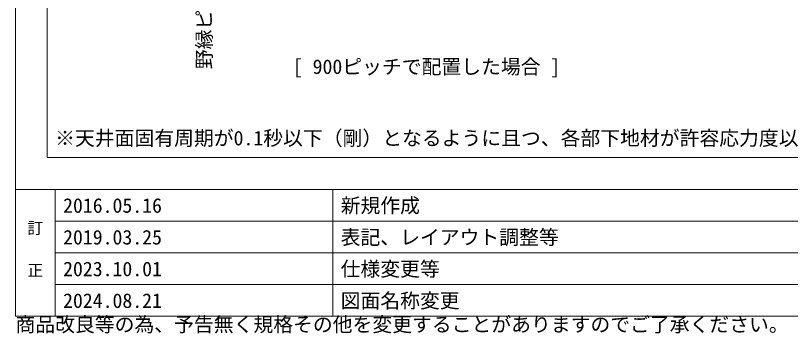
# Model space of a CAD drawing. Units: millimetres, scale not verified. Extents: x -9750 to 9750, y -6984 to 6875.
# Drawn here: x -9750 to -4864, y -6984 to -4979 of the extents above; entities that cross this region are included whole.
import ezdxf
from ezdxf.enums import TextEntityAlignment as Align

# ---------------------------------------------------------------- set-up
doc = ezdxf.new("R2010")
doc.units = ezdxf.units.MM
doc.header["$LTSCALE"] = 50
for name, color, linetype, lineweight in [('8-6_文字', 3, 'Continuous', 18), ('F-3_野縁', 7, 'Continuous', 18), ('F-6_文字', 4, 'Continuous', 9)]:
    doc.layers.add(name, color=color, linetype=linetype, lineweight=lineweight)
doc.styles.add('ＭＳ ゴシック', font='')
doc.styles.get('ＭＳ ゴシック').set_extended_font_data('MS Gothic')

msp = doc.modelspace()

# ---------------------------------------------------------------- linework, layer by layer
at = {"layer": 'F-3_野縁', "color": 3}
for p, q in [((-9550, -1372.48), (-9550, -5875)), ((-97, -5875), (-9550, -5875)), ((-9750, -6075), (9750, -6075))]:
    msp.add_line(p, q, dxfattribs=at)
at = {"layer": 'F-3_野縁'}
msp.add_line((-9500, -6075), (-9500, -6875), dxfattribs=at)
at = {"layer": 'F-3_野縁', "color": 4, "lineweight": 9}
for p, q in [((-9500, -6075), (-9500, -6875)), ((-7750, -6075), (-7750, -6875)), ((-9500, -6275), (-3750, -6275)), ((-9500, -6475), (-3750, -6475)), ((-9500, -6675), (-3750, -6675))]:
    msp.add_line(p, q, dxfattribs=at)
at = {"layer": 'F-3_野縁', "color": 3}
msp.add_lwpolyline([(-9750, 6875), (-9750, -6875), (9750, -6875)], dxfattribs=at)

# ---------------------------------------------------------------- texts
at = {"layer": '8-6_文字', "color": 7, "style": 'ＭＳ ゴシック'}
msp.add_text('野縁ピッチ', height=91.64, rotation=90, dxfattribs=at).set_placement((-8486.92, -5317.53), align=Align.BOTTOM_LEFT)
for s, p in [('[ 900ピッチで配置した場合 ]', (-8001.25, -5374.85)), ('※天井面固有周期が0.1秒以下（剛）となるように且つ、各部下地材が許容応力度以下となるように支持構造部接合金具を配置する。', (-9500, -5825))]:
    msp.add_text(s, height=91.64, dxfattribs=at).set_placement(p, align=Align.BOTTOM_LEFT)
at = {"layer": 'F-6_文字', "style": 'ＭＳ ゴシック'}
for s, height, p in [('2016.05.16', 91.64, (-9450, -6250)), ('新規作成', 91.64, (-7700, -6250)), ('訂', 73.31, (-9675, -6377.32)), ('2019.03.25', 91.64, (-9450, -6450)), ('表記、レイアウト調整等', 91.64, (-7700, -6450)), ('正', 73.31, (-9675, -6644.07)), ('2023.10.01', 91.64, (-9450, -6650)), ('仕様変更等', 91.64, (-7700, -6650)), ('2024.08.21', 91.64, (-9450, -6850)), ('図面名称変更', 91.64, (-7700, -6850)), ('商品改良等の為、予告無く規格その他を変更することがありますのでご了承ください。', 91.64, (-9750, -7000))]:
    msp.add_text(s, height=height, dxfattribs=at).set_placement(p, align=Align.BOTTOM_LEFT)

doc.saveas('drawing.dxf')
